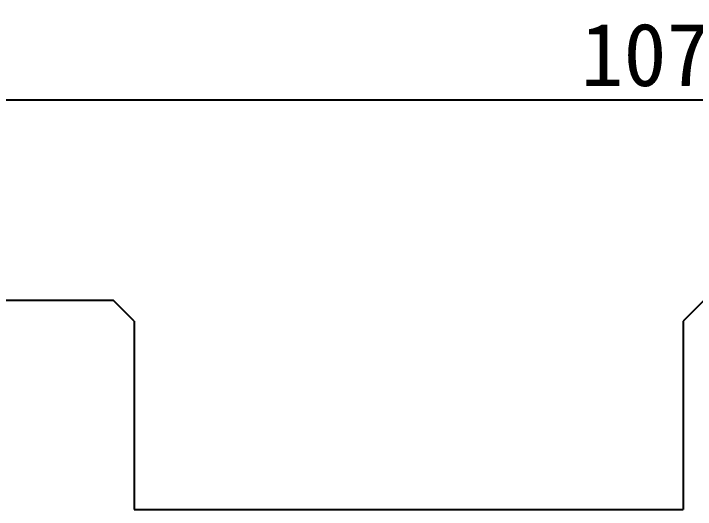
# Model space of a CAD drawing. Header units: millimetres. Extents: x 16785 to 17171, y 29514 to 29787.
# Drawn here: x 16897.86 to 16930.25, y 29711.61 to 29735.18 of the extents above; entities that cross this region are included whole.
import ezdxf

# ---------------------------------------------------------------- set-up
doc = ezdxf.new("R2010")
doc.units = ezdxf.units.MM
doc.header["$PDMODE"] = 2
doc.styles.get("Standard").update_dxf_attribs({"font": ''})
doc.styles.get('Standard').set_extended_font_data('SimSun')
doc.dimstyles.new('ISO-25', dxfattribs={"dimtxt": 3, "dimasz": 2.5, "dimexe": 1.25, "dimexo": 0.3, "dimtad": 1, "dimdsep": 46, "dimtxsty": 'Standard', "dimcen": 2.5, "dimclrd": 5, "dimclre": 5, "dimadec": 0, "dimazin": 0, "dimtfac": 1, "dimtmove": 0, "dimatfit": 3, "dimfxl": 1, "dimarcsym": 0})

# ---------------------------------------------------------------- blocks, each defined once
blk = doc.blocks.new('*D12')
at = {"color": 5, "lineweight": -2}
for p, q in [((16877.28, 29719.707), (16877.28, 29732.338)), ((16984.57, 29719.707), (16984.57, 29732.338)), ((16879.78, 29731.088), (16982.07, 29731.088))]:
    blk.add_line(p, q, dxfattribs=at)
at = {"color": 5}
for points in [[(16879.78, 29731.505), (16879.78, 29730.671), (16877.28, 29731.088)], [(16982.07, 29731.505), (16982.07, 29730.671), (16984.57, 29731.088)]]:
    blk.add_solid(points, dxfattribs=at)
at = {"layer": 'Defpoints', "color": 0}
for p in [(16984.57, 29731.088), (16877.28, 29719.407), (16984.57, 29719.407)]:
    blk.add_point(p, dxfattribs=at)
at = {"color": 0, "insert": (16930.925, 29733.213), "char_height": 3, "attachment_point": 5}
blk.add_mtext('107.29', dxfattribs=at)

msp = doc.modelspace()

# ---------------------------------------------------------------- linework, layer by layer
at = {"color": 7, "linetype": 'Continuous'}
for p, q in [((16879.43, 29721.557), (16902.58, 29721.557)), ((16903.58, 29720.557), (16902.58, 29721.557)), ((16930.68, 29721.557), (16929.68, 29720.557)), ((16903.58, 29720.557), (16903.58, 29711.607)), ((16929.68, 29720.557), (16929.68, 29711.607)), ((16903.58, 29711.607), (16929.68, 29711.607))]:
    msp.add_line(p, q, dxfattribs=at)

# ---------------------------------------------------------------- dimensions: what is measured, and where the dimension line sits
dim = msp.add_linear_dim(base=(16984.57, 29731.088), p1=(16877.28, 29719.407), p2=(16984.57, 29719.407), dimstyle='ISO-25')
dim.commit()
dim.dimension.update_dxf_attribs({"geometry": '*D12', "text_midpoint": (16930.925, 29733.213)})

doc.saveas('drawing.dxf')
